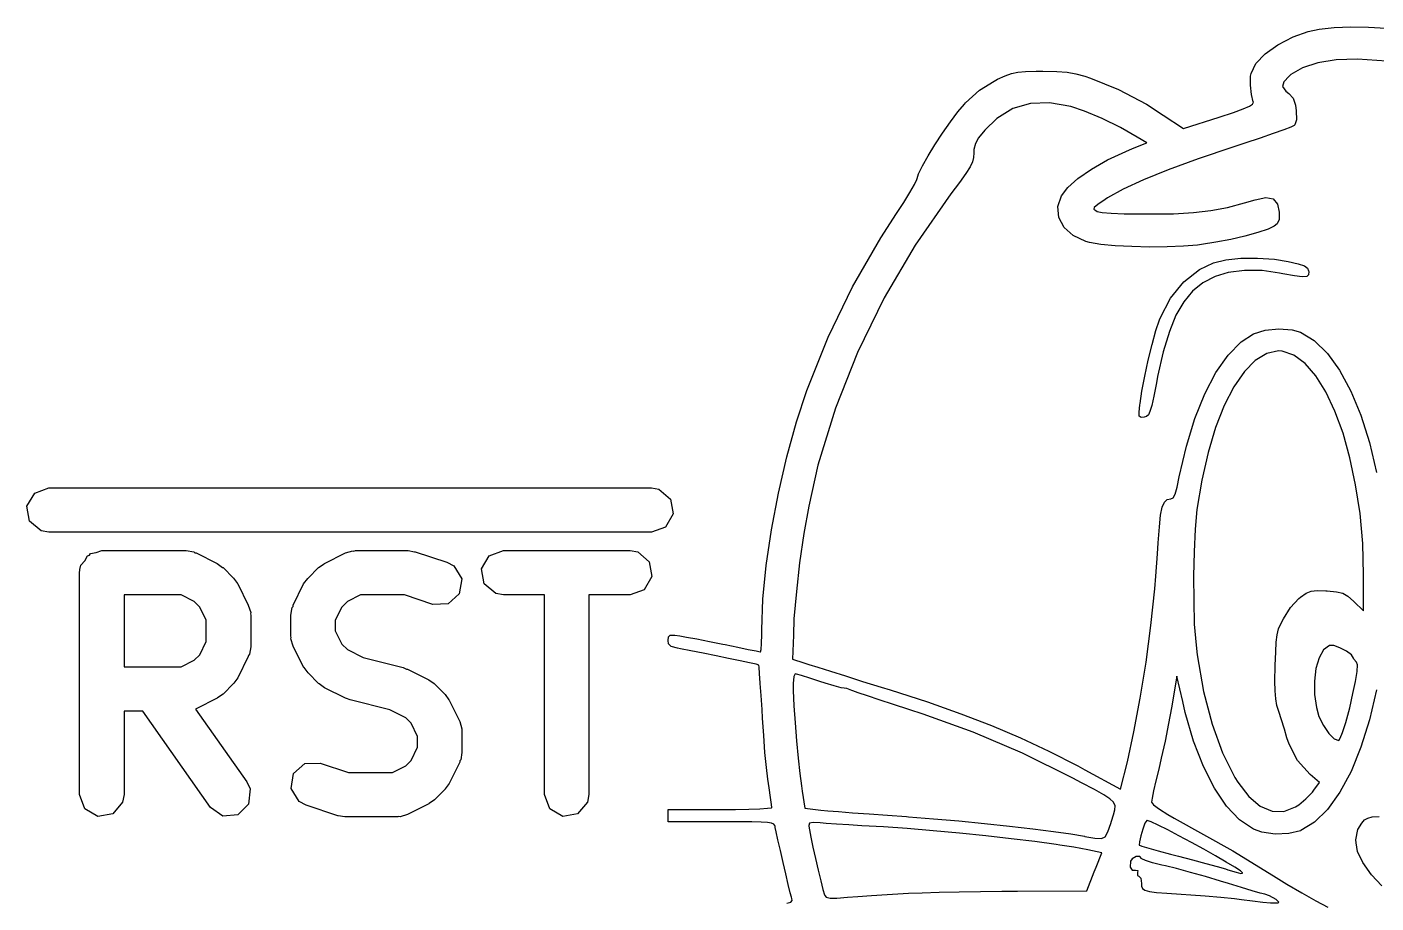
# Model space of a CAD drawing. Extents: x 93.8 to 150, y -109.9 to -90.1.
# Drawn here: x 106.641 to 111.2, y -94.316 to -91.355 of the extents above; entities that cross this region are included whole.
import ezdxf

# ---------------------------------------------------------------- set-up
doc = ezdxf.new("R2010")
doc.units = 0
doc.layers.add('BLACK', color=7, linetype='CONTINUOUS')

msp = doc.modelspace()

# ---------------------------------------------------------------- linework, layer by layer
at = {"layer": 'BLACK', "linetype": 'CONTINUOUS'}
for p, q in [((110.971, -91.3694), (111.008, -91.3616)), ((111.008, -91.3616), (111.058, -91.3567)), ((111.058, -91.3567), (111.115, -91.3546)), ((111.115, -91.3546), (111.175, -91.3554)), ((111.175, -91.3554), (111.234, -91.359)), ((110.868, -91.4145), (110.92, -91.3877)), ((110.92, -91.3877), (110.971, -91.3694)), ((110.794, -91.4783), (110.825, -91.4452)), ((110.825, -91.4452), (110.868, -91.4145)), ((110.778, -91.5119), (110.794, -91.4783)), ((110.951, -91.4926), (110.912, -91.5151)), ((111.003, -91.4761), (110.951, -91.4926)), ((111.065, -91.466), (111.003, -91.4761)), ((111.137, -91.463), (111.065, -91.466)), ((111.235, -91.4704), (111.137, -91.463)), ((109.86, -91.5685), (109.909, -91.5372)), ((109.909, -91.5372), (109.921, -91.531)), ((109.921, -91.531), (109.947, -91.5192)), ((109.947, -91.5192), (109.968, -91.5114)), ((109.968, -91.5114), (109.989, -91.5069)), ((109.989, -91.5069), (110.015, -91.5048)), ((110.015, -91.5048), (110.051, -91.5043)), ((110.051, -91.5043), (110.074, -91.5043)), ((110.074, -91.5043), (110.121, -91.5052)), ((110.121, -91.5052), (110.156, -91.5076)), ((110.156, -91.5076), (110.186, -91.5126)), ((110.186, -91.5126), (110.216, -91.5208)), ((110.216, -91.5208), (110.235, -91.5273)), ((110.235, -91.5273), (110.33, -91.5659)), ((110.776, -91.5213), (110.778, -91.5119)), ((110.776, -91.5509), (110.776, -91.5213)), ((110.888, -91.5402), (110.884, -91.5556)), ((110.906, -91.5206), (110.888, -91.5402)), ((110.912, -91.5151), (110.906, -91.5206)), ((109.813, -91.6113), (109.86, -91.5685)), ((110.33, -91.5659), (110.424, -91.6159)), ((110.779, -91.583), (110.776, -91.5509)), ((110.785, -91.608), (110.779, -91.583)), ((110.884, -91.5556), (110.895, -91.571)), ((110.895, -91.571), (110.905, -91.579)), ((110.905, -91.579), (110.92, -91.5956)), ((109.787, -91.6413), (109.809, -91.6151)), ((109.809, -91.6151), (109.813, -91.6113)), ((109.973, -91.6304), (109.919, -91.6635)), ((110.032, -91.6128), (109.973, -91.6304)), ((110.097, -91.6107), (110.032, -91.6128)), ((110.169, -91.6237), (110.097, -91.6107)), ((110.215, -91.6392), (110.169, -91.6237)), ((110.424, -91.6159), (110.481, -91.6523)), ((110.718, -91.6435), (110.751, -91.6315)), ((110.751, -91.6315), (110.772, -91.6224)), ((110.772, -91.6224), (110.783, -91.6152)), ((110.783, -91.6152), (110.786, -91.6091)), ((110.786, -91.6091), (110.785, -91.608)), ((110.92, -91.5956), (110.928, -91.6185)), ((110.928, -91.6185), (110.93, -91.638)), ((109.735, -91.713), (109.762, -91.6749)), ((109.762, -91.6749), (109.787, -91.6413)), ((109.919, -91.6635), (109.878, -91.7035)), ((110.275, -91.6639), (110.215, -91.6392)), ((110.336, -91.694), (110.275, -91.6639)), ((110.481, -91.6523), (110.549, -91.6979)), ((110.549, -91.6979), (110.67, -91.6592)), ((110.67, -91.6592), (110.718, -91.6435)), ((110.931, -91.6682), (110.926, -91.6852)), ((110.93, -91.638), (110.931, -91.6682)), ((109.709, -91.7526), (109.735, -91.713)), ((109.878, -91.7035), (109.857, -91.7289)), ((110.393, -91.7267), (110.336, -91.694)), ((110.425, -91.7463), (110.393, -91.7267)), ((110.852, -91.7149), (110.808, -91.7302)), ((110.888, -91.7022), (110.852, -91.7149)), ((110.912, -91.693), (110.888, -91.7022)), ((110.923, -91.6881), (110.912, -91.693)), ((110.926, -91.6852), (110.923, -91.6881)), ((109.686, -91.7906), (109.709, -91.7526)), ((109.846, -91.7488), (109.841, -91.7686)), ((109.841, -91.7686), (109.841, -91.7803)), ((109.857, -91.7289), (109.846, -91.7488)), ((110.355, -91.775), (110.377, -91.7657)), ((110.377, -91.7657), (110.425, -91.7463)), ((110.716, -91.7608), (110.599, -91.8003)), ((110.757, -91.7474), (110.716, -91.7608)), ((110.808, -91.7302), (110.757, -91.7474)), ((109.667, -91.8243), (109.686, -91.7906)), ((109.836, -91.8099), (109.828, -91.8271)), ((109.84, -91.7952), (109.836, -91.8099)), ((109.841, -91.7803), (109.84, -91.7952)), ((110.238, -91.8351), (110.293, -91.804)), ((110.293, -91.804), (110.355, -91.775)), ((110.599, -91.8003), (110.498, -91.8372)), ((109.649, -91.8665), (109.654, -91.8506)), ((109.654, -91.8506), (109.667, -91.8243)), ((109.814, -91.8495), (109.792, -91.8798)), ((109.828, -91.8271), (109.814, -91.8495)), ((110.192, -91.8667), (110.238, -91.8351)), ((110.498, -91.8372), (110.414, -91.8715)), ((109.625, -91.9142), (109.64, -91.8875)), ((109.64, -91.8875), (109.648, -91.8704)), ((109.648, -91.8704), (109.649, -91.8665)), ((109.792, -91.8798), (109.763, -91.9186)), ((110.137, -91.9249), (110.158, -91.8972)), ((110.158, -91.8972), (110.192, -91.8667)), ((110.345, -91.9031), (110.293, -91.9321)), ((110.414, -91.8715), (110.345, -91.9031)), ((109.58, -91.9853), (109.604, -91.9478)), ((109.604, -91.9478), (109.625, -91.9142)), ((109.763, -91.9186), (109.643, -92.0916)), ((110.125, -91.9613), (110.137, -91.9249)), ((110.26, -91.9542), (110.248, -91.9643)), ((110.285, -91.9376), (110.26, -91.9542)), ((110.293, -91.9321), (110.285, -91.9376)), ((110.698, -91.9644), (110.756, -91.9494)), ((110.756, -91.9494), (110.792, -91.9384)), ((110.792, -91.9384), (110.828, -91.931)), ((110.828, -91.931), (110.852, -91.9357)), ((110.852, -91.9357), (110.867, -91.953)), ((110.867, -91.953), (110.873, -91.9806)), ((109.526, -92.0676), (109.58, -91.9853)), ((110.128, -91.9984), (110.125, -91.9613)), ((110.146, -92.0319), (110.128, -91.9984)), ((110.248, -91.9643), (110.246, -91.9705)), ((110.246, -91.9705), (110.253, -91.9754)), ((110.253, -91.9754), (110.258, -91.9779)), ((110.258, -91.9779), (110.274, -91.9812)), ((110.274, -91.9812), (110.305, -91.9838)), ((110.305, -91.9838), (110.349, -91.9857)), ((110.349, -91.9857), (110.403, -91.9866)), ((110.403, -91.9866), (110.437, -91.9867)), ((110.437, -91.9867), (110.516, -91.9856)), ((110.516, -91.9856), (110.583, -91.9818)), ((110.583, -91.9818), (110.642, -91.975)), ((110.642, -91.975), (110.698, -91.9644)), ((110.873, -91.9806), (110.873, -92.0049)), ((110.176, -92.0598), (110.146, -92.0319)), ((110.835, -92.0379), (110.801, -92.0493)), ((110.856, -92.028), (110.835, -92.0379)), ((110.866, -92.0194), (110.856, -92.028)), ((110.873, -92.0049), (110.866, -92.0194)), ((109.431, -92.2328), (109.526, -92.0676)), ((109.643, -92.0916), (109.538, -92.2705)), ((110.219, -92.0797), (110.176, -92.0598)), ((110.232, -92.0832), (110.219, -92.0797)), ((110.27, -92.0893), (110.232, -92.0832)), ((110.319, -92.0939), (110.27, -92.0893)), ((110.61, -92.0902), (110.597, -92.0918)), ((110.659, -92.0824), (110.61, -92.0902)), ((110.709, -92.0724), (110.659, -92.0824)), ((110.757, -92.0611), (110.709, -92.0724)), ((110.801, -92.0493), (110.757, -92.0611)), ((110.375, -92.097), (110.319, -92.0939)), ((110.435, -92.0985), (110.375, -92.097)), ((110.494, -92.0982), (110.435, -92.0985)), ((110.549, -92.096), (110.494, -92.0982)), ((110.597, -92.0918), (110.549, -92.096)), ((110.692, -92.1419), (110.743, -92.1365)), ((110.743, -92.1365), (110.8, -92.1358)), ((110.8, -92.1358), (110.857, -92.1398)), ((110.55, -92.2159), (110.603, -92.1744)), ((110.603, -92.1744), (110.651, -92.1518)), ((110.651, -92.1518), (110.692, -92.1419)), ((110.755, -92.1775), (110.7, -92.1844)), ((110.815, -92.178), (110.755, -92.1775)), ((110.874, -92.1864), (110.815, -92.178)), ((110.857, -92.1398), (110.903, -92.1474)), ((110.903, -92.1474), (110.937, -92.1554)), ((110.937, -92.1554), (110.958, -92.1623)), ((110.958, -92.1623), (110.968, -92.1696)), ((110.968, -92.1696), (110.972, -92.1789)), ((110.972, -92.1789), (110.973, -92.1809)), ((110.973, -92.1809), (110.972, -92.1918)), ((110.506, -92.2709), (110.55, -92.2159)), ((110.615, -92.2198), (110.58, -92.2478)), ((110.656, -92.1977), (110.615, -92.2198)), ((110.7, -92.1844), (110.656, -92.1977)), ((110.885, -92.1886), (110.874, -92.1864)), ((110.924, -92.1962), (110.885, -92.1886)), ((110.95, -92.1993), (110.924, -92.1962)), ((110.966, -92.1979), (110.95, -92.1993)), ((110.972, -92.1918), (110.966, -92.1979)), ((109.349, -92.403), (109.431, -92.2328)), ((109.538, -92.2705), (109.448, -92.4547)), ((110.471, -92.3389), (110.506, -92.2709)), ((110.58, -92.2478), (110.55, -92.2833)), ((110.55, -92.2833), (110.524, -92.3281)), ((110.456, -92.3809), (110.468, -92.3448)), ((110.468, -92.3448), (110.471, -92.3389)), ((110.524, -92.3281), (110.502, -92.384)), ((109.277, -92.583), (109.349, -92.403)), ((110.443, -92.4277), (110.456, -92.3809)), ((110.502, -92.384), (110.481, -92.4527)), ((110.744, -92.4188), (110.786, -92.3919)), ((110.786, -92.3919), (110.825, -92.3794)), ((110.825, -92.3794), (110.872, -92.3748)), ((110.872, -92.3748), (110.917, -92.3784)), ((110.917, -92.3784), (110.945, -92.3864)), ((110.945, -92.3864), (110.991, -92.4143)), ((109.448, -92.4547), (109.373, -92.6435)), ((110.43, -92.4805), (110.443, -92.4277)), ((110.481, -92.4527), (110.462, -92.5358)), ((110.7, -92.4634), (110.744, -92.4188)), ((110.87, -92.4497), (110.831, -92.4578)), ((110.883, -92.4505), (110.87, -92.4497)), ((110.922, -92.4636), (110.883, -92.4505)), ((110.991, -92.4143), (111.036, -92.4577)), ((110.419, -92.5346), (110.43, -92.4805)), ((110.659, -92.5222), (110.7, -92.4634)), ((110.792, -92.4815), (110.755, -92.5195)), ((110.831, -92.4578), (110.792, -92.4815)), ((110.961, -92.4916), (110.922, -92.4636)), ((110.997, -92.5333), (110.961, -92.4916)), ((111.036, -92.4577), (111.077, -92.5151)), ((110.409, -92.5852), (110.419, -92.5346)), ((110.462, -92.5358), (110.458, -92.5576)), ((110.621, -92.594), (110.659, -92.5222)), ((110.755, -92.5195), (110.72, -92.5709)), ((111.03, -92.5874), (110.997, -92.5333)), ((111.077, -92.5151), (111.115, -92.5853)), ((109.242, -92.689), (109.277, -92.583)), ((110.403, -92.6275), (110.409, -92.5852)), ((110.458, -92.5576), (110.449, -92.6028)), ((110.72, -92.5709), (110.687, -92.6343)), ((111.061, -92.6527), (111.03, -92.5874)), ((111.115, -92.5853), (111.149, -92.6671)), ((110.4, -92.6568), (110.402, -92.6314)), ((110.402, -92.6314), (110.403, -92.6275)), ((110.442, -92.6341), (110.436, -92.6543)), ((110.449, -92.6028), (110.442, -92.6341)), ((110.588, -92.6775), (110.621, -92.594)), ((110.687, -92.6343), (110.658, -92.7087)), ((109.373, -92.6435), (109.314, -92.8361)), ((110.4, -92.6698), (110.4, -92.6568)), ((110.406, -92.6741), (110.4, -92.6698)), ((110.416, -92.6733), (110.406, -92.6741)), ((110.424, -92.6713), (110.416, -92.6733)), ((110.431, -92.6658), (110.424, -92.6713)), ((110.436, -92.6543), (110.431, -92.6658)), ((110.559, -92.7715), (110.588, -92.6775)), ((111.089, -92.7278), (111.061, -92.6527)), ((111.149, -92.6671), (111.178, -92.7592)), ((109.209, -92.8074), (109.242, -92.689)), ((110.658, -92.7087), (110.633, -92.793)), ((111.112, -92.8114), (111.089, -92.7278)), ((110.535, -92.8748), (110.559, -92.7715)), ((111.178, -92.7592), (111.202, -92.8604)), ((109.181, -92.9304), (109.209, -92.8074)), ((110.633, -92.793), (110.611, -92.886)), ((111.131, -92.9023), (111.112, -92.8114)), ((109.314, -92.8361), (109.283, -92.9747)), ((110.521, -92.9339), (110.528, -92.9102)), ((110.528, -92.9102), (110.535, -92.8748)), ((110.611, -92.886), (110.595, -92.9855)), ((111.146, -92.9992), (111.131, -92.9023)), ((106.641, -92.9745), (106.667, -92.93)), ((106.667, -92.93), (106.715, -92.9125)), ((106.715, -92.9125), (108.751, -92.9125)), ((108.751, -92.9125), (108.776, -92.917)), ((108.776, -92.917), (108.816, -92.95)), ((108.816, -92.95), (108.825, -93.0005)), ((109.157, -93.0543), (109.181, -92.9304)), ((110.485, -92.9607), (110.494, -92.9521)), ((110.494, -92.9521), (110.507, -92.9497)), ((110.507, -92.9497), (110.515, -92.9462)), ((110.507, -92.9497), (110.507, -92.9497)), ((110.515, -92.9462), (110.521, -92.9339)), ((106.65, -93.025), (106.641, -92.9745)), ((108.825, -93.0005), (108.799, -93.045)), ((109.283, -92.9747), (109.266, -93.0671)), ((110.472, -93.0046), (110.477, -92.9775)), ((110.477, -92.9775), (110.485, -92.9607)), ((110.595, -92.9855), (110.589, -93.0514)), ((111.155, -93.1009), (111.146, -92.9992)), ((106.689, -93.058), (106.65, -93.025)), ((108.799, -93.045), (108.751, -93.0625)), ((110.464, -93.0984), (110.468, -93.0442)), ((110.468, -93.0442), (110.472, -93.0046)), ((106.715, -93.0625), (106.689, -93.058)), ((108.751, -93.0625), (106.715, -93.0625)), ((109.139, -93.1751), (109.157, -93.0543)), ((109.266, -93.0671), (109.252, -93.1652)), ((110.589, -93.0514), (110.585, -93.1281)), ((106.845, -93.1418), (106.852, -93.1395)), ((106.852, -93.1395), (106.856, -93.1343)), ((106.856, -93.1343), (106.875, -93.1309)), ((106.875, -93.1309), (106.894, -93.1243)), ((106.894, -93.1243), (107.179, -93.1243)), ((107.179, -93.1243), (107.205, -93.1288)), ((107.205, -93.1288), (107.208, -93.1317)), ((107.208, -93.1317), (107.213, -93.1322)), ((107.213, -93.1322), (107.284, -93.1679)), ((107.646, -93.1679), (107.717, -93.1322)), ((107.717, -93.1322), (107.742, -93.1248)), ((107.742, -93.1248), (107.746, -93.1258)), ((107.746, -93.1258), (107.751, -93.1243)), ((107.751, -93.1243), (107.929, -93.1243)), ((107.929, -93.1243), (107.951, -93.1282)), ((107.951, -93.1282), (107.953, -93.1281)), ((107.953, -93.1281), (108.06, -93.1638)), ((108.203, -93.1418), (108.251, -93.1243)), ((108.251, -93.1243), (108.679, -93.1243)), ((108.679, -93.1243), (108.705, -93.1288)), ((108.705, -93.1288), (108.744, -93.1618)), ((110.456, -93.2105), (110.462, -93.1353)), ((110.462, -93.1353), (110.464, -93.0984)), ((110.585, -93.1281), (110.583, -93.2105)), ((111.158, -93.206), (111.155, -93.1009)), ((106.82, -93.1863), (106.821, -93.1834)), ((106.821, -93.1834), (106.823, -93.1736)), ((106.823, -93.1736), (106.836, -93.1587)), ((106.836, -93.1587), (106.845, -93.1418)), ((107.284, -93.1679), (107.302, -93.1813)), ((107.302, -93.1813), (107.304, -93.182)), ((107.304, -93.182), (107.339, -93.2177)), ((107.591, -93.2177), (107.626, -93.182)), ((107.626, -93.182), (107.645, -93.1691)), ((107.645, -93.1691), (107.646, -93.1679)), ((108.06, -93.1638), (108.083, -93.1763)), ((108.083, -93.1763), (108.11, -93.22)), ((108.177, -93.1863), (108.203, -93.1418)), ((108.744, -93.1618), (108.753, -93.2123)), ((109.128, -93.289), (109.139, -93.1751)), ((109.252, -93.1652), (109.241, -93.263)), ((106.819, -93.1993), (106.82, -93.1895)), ((106.819, -93.9493), (106.819, -93.1993)), ((106.82, -93.1895), (106.82, -93.1863)), ((107.339, -93.2177), (107.352, -93.236)), ((107.576, -93.2372), (107.59, -93.2192)), ((107.59, -93.2192), (107.591, -93.2177)), ((108.11, -93.22), (108.102, -93.2707)), ((108.186, -93.2368), (108.177, -93.1863)), ((108.753, -93.2123), (108.727, -93.2567)), ((110.453, -93.2534), (110.456, -93.2105)), ((110.583, -93.2105), (110.584, -93.2939)), ((111.158, -93.328), (111.158, -93.206)), ((106.969, -93.2743), (106.969, -93.5171)), ((107.162, -93.2743), (106.969, -93.2743)), ((107.206, -93.2966), (107.162, -93.2743)), ((107.352, -93.236), (107.354, -93.2372)), ((107.354, -93.2372), (107.389, -93.3086)), ((107.541, -93.3086), (107.576, -93.2372)), ((107.768, -93.2743), (107.724, -93.2966)), ((107.917, -93.2743), (107.768, -93.2743)), ((108.013, -93.3062), (107.917, -93.2743)), ((108.102, -93.2707), (108.064, -93.3047)), ((108.225, -93.2698), (108.186, -93.2368)), ((108.251, -93.2743), (108.225, -93.2698)), ((108.39, -93.2743), (108.251, -93.2743)), ((108.39, -93.9493), (108.39, -93.2743)), ((108.679, -93.2743), (108.54, -93.2743)), ((108.54, -93.2743), (108.54, -93.9493)), ((108.727, -93.2567), (108.679, -93.2743)), ((109.241, -93.263), (109.233, -93.3547)), ((110.439, -93.377), (110.453, -93.2534)), ((110.945, -93.2818), (110.964, -93.2684)), ((110.964, -93.2684), (110.981, -93.2612)), ((110.981, -93.2612), (111.001, -93.2589)), ((111.001, -93.2589), (111.03, -93.26)), ((111.03, -93.26), (111.035, -93.2604)), ((111.035, -93.2604), (111.067, -93.2633)), ((111.067, -93.2633), (111.088, -93.2684)), ((111.088, -93.2684), (111.105, -93.2782)), ((107.225, -93.3151), (107.206, -93.2966)), ((107.247, -93.3598), (107.225, -93.3151)), ((107.389, -93.3086), (107.397, -93.3336)), ((107.533, -93.3421), (107.537, -93.3165)), ((107.537, -93.3165), (107.54, -93.3131)), ((107.54, -93.3131), (107.541, -93.3086)), ((107.705, -93.3151), (107.683, -93.3598)), ((107.724, -93.2966), (107.705, -93.3151)), ((108.064, -93.3047), (108.013, -93.3062)), ((109.124, -93.3922), (109.128, -93.289)), ((110.584, -93.2939), (110.586, -93.3732)), ((110.887, -93.3552), (110.911, -93.3165)), ((110.911, -93.3165), (110.939, -93.2859)), ((110.939, -93.2859), (110.945, -93.2818)), ((111.105, -93.2782), (111.124, -93.2952)), ((111.124, -93.2952), (111.125, -93.2961)), ((111.125, -93.2961), (111.158, -93.328)), ((107.247, -93.4316), (107.247, -93.3598)), ((107.397, -93.3336), (107.396, -93.3379)), ((107.396, -93.3379), (107.397, -93.3421)), ((107.397, -93.3421), (107.397, -93.4493)), ((107.533, -93.4136), (107.533, -93.3421)), ((107.683, -93.3598), (107.683, -93.3959)), ((109.233, -93.3547), (109.231, -93.4101)), ((110.879, -93.3699), (110.887, -93.3552)), ((107.534, -93.4178), (107.533, -93.4136)), ((107.683, -93.3959), (107.705, -93.4406)), ((108.809, -93.4155), (108.815, -93.4102)), ((108.815, -93.4102), (108.83, -93.4103)), ((108.83, -93.4103), (108.847, -93.4126)), ((108.847, -93.4126), (108.87, -93.4165)), ((109.123, -93.438), (109.124, -93.4082)), ((109.124, -93.4082), (109.124, -93.3922)), ((109.231, -93.4101), (109.228, -93.4914)), ((110.423, -93.5017), (110.439, -93.377)), ((110.586, -93.3732), (110.592, -93.4436)), ((110.863, -93.4338), (110.866, -93.4092)), ((110.866, -93.4092), (110.871, -93.3892)), ((110.871, -93.3892), (110.879, -93.3699)), ((107.225, -93.4763), (107.247, -93.4316)), ((107.397, -93.4493), (107.393, -93.4749)), ((107.533, -93.4221), (107.534, -93.4178)), ((107.541, -93.4471), (107.533, -93.4221)), ((107.576, -93.5185), (107.541, -93.4471)), ((107.705, -93.4406), (107.724, -93.4591)), ((107.724, -93.4591), (107.777, -93.4857)), ((108.808, -93.4279), (108.809, -93.4155)), ((108.809, -93.44), (108.808, -93.4279)), ((108.818, -93.449), (108.809, -93.44)), ((108.839, -93.4545), (108.818, -93.449)), ((108.85, -93.4565), (108.839, -93.4545)), ((108.885, -93.4631), (108.85, -93.4565)), ((108.87, -93.4165), (108.905, -93.423)), ((108.905, -93.423), (108.948, -93.4313)), ((108.948, -93.4313), (108.993, -93.4406)), ((108.993, -93.4406), (109.001, -93.4423)), ((109.001, -93.4423), (109.043, -93.451)), ((109.043, -93.451), (109.078, -93.4582)), ((109.078, -93.4582), (109.105, -93.4635)), ((109.12, -93.4663), (109.122, -93.4586)), ((109.122, -93.4586), (109.123, -93.438)), ((110.592, -93.4436), (110.596, -93.4765)), ((110.861, -93.4671), (110.863, -93.4338)), ((111.023, -93.4593), (111.008, -93.4864)), ((111.043, -93.4449), (111.023, -93.4593)), ((111.057, -93.4455), (111.043, -93.4449)), ((111.078, -93.4528), (111.057, -93.4455)), ((111.1, -93.4643), (111.078, -93.4528)), ((107.162, -93.5171), (107.206, -93.4948)), ((107.206, -93.4948), (107.225, -93.4763)), ((107.389, -93.4828), (107.354, -93.5543)), ((107.39, -93.4784), (107.389, -93.4828)), ((107.393, -93.4749), (107.39, -93.4784)), ((107.777, -93.4857), (107.912, -93.5194)), ((108.926, -93.4711), (108.885, -93.4631)), ((108.97, -93.4798), (108.926, -93.4711)), ((109.012, -93.4886), (108.97, -93.4798)), ((109.051, -93.4967), (109.012, -93.4886)), ((109.083, -93.5036), (109.051, -93.4967)), ((109.105, -93.5087), (109.083, -93.5036)), ((109.105, -93.4635), (109.119, -93.4661)), ((109.119, -93.4661), (109.12, -93.4663)), ((109.228, -93.4914), (109.266, -93.5035)), ((109.266, -93.5035), (109.283, -93.5089)), ((110.403, -93.623), (110.423, -93.5017)), ((110.596, -93.4765), (110.617, -93.6001)), ((110.859, -93.5131), (110.861, -93.4671)), ((111.008, -93.4864), (110.997, -93.523)), ((111.117, -93.4771), (111.1, -93.4643)), ((111.124, -93.488), (111.117, -93.4771)), ((111.125, -93.4915), (111.124, -93.488)), ((111.134, -93.5014), (111.125, -93.4915)), ((111.137, -93.5104), (111.134, -93.5014)), ((106.969, -93.5171), (107.162, -93.5171)), ((107.578, -93.5197), (107.576, -93.5185)), ((107.591, -93.538), (107.578, -93.5197)), ((107.626, -93.5737), (107.591, -93.538)), ((107.912, -93.5194), (107.924, -93.5247)), ((107.924, -93.5247), (107.927, -93.5251)), ((107.927, -93.5251), (107.999, -93.5608)), ((109.114, -93.5112), (109.105, -93.5087)), ((109.115, -93.5181), (109.114, -93.5112)), ((109.117, -93.5393), (109.115, -93.5181)), ((109.119, -93.5721), (109.117, -93.5393)), ((109.232, -93.5495), (109.23, -93.5736)), ((109.237, -93.5413), (109.232, -93.5495)), ((109.241, -93.542), (109.237, -93.5413)), ((109.259, -93.5469), (109.241, -93.542)), ((109.287, -93.5554), (109.259, -93.5469)), ((109.283, -93.5089), (109.314, -93.5187)), ((109.314, -93.5187), (109.356, -93.5319)), ((109.356, -93.5319), (109.407, -93.5481)), ((109.407, -93.5481), (109.465, -93.5663)), ((110.527, -93.5488), (110.509, -93.656)), ((110.547, -93.6346), (110.527, -93.5488)), ((110.858, -93.5638), (110.859, -93.5166)), ((110.859, -93.5166), (110.859, -93.5131)), ((110.997, -93.523), (110.992, -93.5656)), ((111.131, -93.5663), (111.136, -93.5329)), ((111.136, -93.5329), (111.137, -93.5104)), ((107.339, -93.5737), (107.304, -93.6095)), ((107.34, -93.5723), (107.339, -93.5737)), ((107.354, -93.5543), (107.34, -93.5723)), ((107.628, -93.5744), (107.626, -93.5737)), ((107.646, -93.5878), (107.628, -93.5744)), ((107.717, -93.6235), (107.646, -93.5878)), ((107.999, -93.5608), (108.017, -93.5741)), ((108.017, -93.5741), (108.018, -93.5748)), ((108.018, -93.5748), (108.054, -93.6105)), ((109.119, -93.5736), (109.119, -93.5721)), ((109.122, -93.6137), (109.119, -93.5736)), ((109.23, -93.5736), (109.23, -93.5976)), ((109.32, -93.5663), (109.287, -93.5554)), ((109.338, -93.5722), (109.32, -93.5663)), ((109.369, -93.5816), (109.338, -93.5722)), ((109.392, -93.5878), (109.369, -93.5816)), ((109.403, -93.5896), (109.392, -93.5878)), ((109.412, -93.5903), (109.403, -93.5896)), ((109.428, -93.5969), (109.412, -93.5903)), ((109.465, -93.5663), (109.528, -93.5859)), ((109.528, -93.5859), (109.558, -93.5952)), ((109.558, -93.5952), (109.684, -93.636)), ((110.858, -93.5656), (110.858, -93.5638)), ((110.859, -93.5987), (110.858, -93.5656)), ((110.992, -93.5656), (110.992, -93.6108)), ((111.122, -93.6079), (111.131, -93.5663)), ((111.202, -93.595), (111.178, -93.6964)), ((107.284, -93.6235), (107.213, -93.6592)), ((107.285, -93.6223), (107.284, -93.6235)), ((107.304, -93.6095), (107.285, -93.6223)), ((107.721, -93.6239), (107.717, -93.6235)), ((107.733, -93.6292), (107.721, -93.6239)), ((107.867, -93.6629), (107.733, -93.6292)), ((108.054, -93.6105), (108.067, -93.6289)), ((108.067, -93.6289), (108.068, -93.63)), ((108.068, -93.63), (108.104, -93.7015)), ((109.125, -93.6613), (109.122, -93.6137)), ((109.23, -93.5976), (109.233, -93.649)), ((109.432, -93.5984), (109.428, -93.5969)), ((109.45, -93.6052), (109.432, -93.5984)), ((109.481, -93.6158), (109.45, -93.6052)), ((109.521, -93.6292), (109.481, -93.6158)), ((109.569, -93.6446), (109.521, -93.6292)), ((109.684, -93.636), (109.797, -93.6757)), ((110.382, -93.7365), (110.403, -93.623)), ((110.555, -93.672), (110.547, -93.6346)), ((110.617, -93.6001), (110.646, -93.711)), ((110.861, -93.6256), (110.859, -93.5987)), ((110.865, -93.6485), (110.861, -93.6256)), ((110.992, -93.6108), (110.999, -93.6552)), ((111.111, -93.6553), (111.122, -93.6079)), ((107.033, -93.6671), (106.969, -93.6671)), ((106.969, -93.6671), (106.969, -93.9493)), ((107.261, -93.9923), (107.033, -93.6671)), ((107.213, -93.6592), (107.211, -93.6598)), ((107.211, -93.6598), (107.384, -93.9063)), ((107.921, -93.6895), (107.867, -93.6629)), ((109.127, -93.6913), (109.125, -93.6613)), ((109.233, -93.649), (109.237, -93.7069)), ((109.621, -93.6611), (109.569, -93.6446)), ((109.67, -93.6768), (109.621, -93.6611)), ((109.839, -93.7381), (109.67, -93.6768)), ((109.797, -93.6757), (109.901, -93.7157)), ((110.509, -93.656), (110.499, -93.7093)), ((110.583, -93.7683), (110.555, -93.672)), ((110.873, -93.6717), (110.865, -93.6485)), ((110.88, -93.693), (110.873, -93.6717)), ((110.999, -93.6552), (111.007, -93.6849)), ((111.007, -93.6849), (111.022, -93.7158)), ((111.098, -93.7059), (111.111, -93.6553)), ((107.939, -93.708), (107.921, -93.6895)), ((107.961, -93.7527), (107.939, -93.708)), ((108.104, -93.7015), (108.111, -93.7264)), ((108.111, -93.7264), (108.11, -93.7308)), ((108.11, -93.7308), (108.111, -93.735)), ((109.131, -93.7492), (109.127, -93.6913)), ((109.237, -93.7069), (109.242, -93.7671)), ((109.901, -93.7157), (109.999, -93.7575)), ((110.499, -93.7093), (110.487, -93.7689)), ((110.646, -93.711), (110.681, -93.8082)), ((110.891, -93.728), (110.88, -93.693)), ((110.899, -93.7571), (110.891, -93.728)), ((111.022, -93.7158), (111.041, -93.7423)), ((111.087, -93.7394), (111.096, -93.7116)), ((111.096, -93.7116), (111.098, -93.7059)), ((111.178, -93.6964), (111.149, -93.7888)), ((107.961, -93.7887), (107.961, -93.7527)), ((108.111, -93.735), (108.111, -93.8064)), ((109.135, -93.8064), (109.131, -93.7492)), ((109.242, -93.7671), (109.247, -93.8255)), ((110.005, -93.8096), (109.839, -93.7381)), ((109.999, -93.7575), (110.094, -93.8025)), ((110.36, -93.8379), (110.382, -93.7365)), ((110.487, -93.7689), (110.474, -93.8265)), ((110.617, -93.8538), (110.583, -93.7683)), ((110.906, -93.7781), (110.899, -93.7571)), ((110.935, -93.8335), (110.906, -93.7781)), ((111.041, -93.7423), (111.059, -93.7604)), ((111.059, -93.7604), (111.074, -93.7663)), ((111.074, -93.7663), (111.079, -93.7589)), ((111.079, -93.7589), (111.087, -93.7394)), ((107.939, -93.8334), (107.961, -93.7887)), ((108.111, -93.8064), (108.107, -93.8321)), ((109.14, -93.8574), (109.135, -93.8064)), ((110.175, -93.8935), (110.005, -93.8096)), ((110.094, -93.8025), (110.192, -93.8523)), ((110.681, -93.8082), (110.723, -93.891)), ((111.149, -93.7888), (111.116, -93.8708)), ((107.542, -93.8779), (107.58, -93.8438)), ((107.58, -93.8438), (107.632, -93.8424)), ((107.632, -93.8424), (107.727, -93.8743)), ((107.876, -93.8743), (107.921, -93.8519)), ((107.921, -93.8519), (107.939, -93.8334)), ((108.104, -93.84), (108.068, -93.9114)), ((108.107, -93.8321), (108.104, -93.8355)), ((108.104, -93.8355), (108.104, -93.84)), ((109.145, -93.8971), (109.14, -93.8574)), ((109.247, -93.8255), (109.253, -93.8778)), ((110.192, -93.8523), (110.216, -93.8652)), ((110.216, -93.8652), (110.337, -93.9302)), ((110.337, -93.9302), (110.36, -93.8379)), ((110.466, -93.8627), (110.456, -93.9021)), ((110.474, -93.8265), (110.466, -93.8627)), ((110.654, -93.9275), (110.617, -93.8538)), ((110.978, -93.8814), (110.935, -93.8335)), ((107.384, -93.9063), (107.395, -93.9299)), ((107.534, -93.9286), (107.542, -93.8779)), ((107.727, -93.8743), (107.876, -93.8743)), ((108.068, -93.9114), (108.054, -93.9294)), ((109.149, -93.9263), (109.145, -93.8971)), ((109.253, -93.8778), (109.258, -93.92)), ((110.205, -93.9095), (110.175, -93.8935)), ((110.249, -93.9323), (110.205, -93.9095)), ((110.456, -93.9021), (110.448, -93.9363)), ((110.723, -93.891), (110.733, -93.9074)), ((110.733, -93.9074), (110.77, -93.9559)), ((111.009, -93.9083), (110.978, -93.8814)), ((110.99, -93.9339), (111.009, -93.9083)), ((111.116, -93.8708), (111.078, -93.9413)), ((106.836, -93.9975), (106.819, -93.9493)), ((106.969, -93.9493), (106.964, -93.9749)), ((107.395, -93.9299), (107.39, -93.981)), ((107.561, -93.9723), (107.534, -93.9286)), ((108.054, -93.9309), (108.018, -93.9666)), ((108.054, -93.9294), (108.054, -93.9309)), ((108.408, -93.9975), (108.39, -93.9493)), ((108.54, -93.9493), (108.535, -93.9749)), ((109.154, -93.9587), (109.149, -93.9263)), ((109.157, -93.9821), (109.154, -93.9587)), ((109.258, -93.92), (109.261, -93.9372)), ((109.261, -93.9372), (109.27, -93.9955)), ((110.28, -93.9496), (110.249, -93.9323)), ((110.301, -93.9632), (110.28, -93.9496)), ((110.448, -93.9363), (110.443, -93.9617)), ((110.695, -93.9882), (110.654, -93.9275)), ((110.77, -93.9559), (110.809, -93.9887)), ((110.963, -93.9634), (110.985, -93.9411)), ((110.985, -93.9411), (110.99, -93.9339)), ((111.078, -93.9413), (111.036, -93.9989)), ((106.881, -94.0231), (106.836, -93.9975)), ((106.964, -93.9749), (106.931, -94.0142)), ((107.303, -94.0217), (107.261, -93.9923)), ((107.39, -93.981), (107.354, -94.0173)), ((107.584, -93.9847), (107.561, -93.9723)), ((107.691, -94.0204), (107.584, -93.9847)), ((107.999, -93.9807), (107.927, -94.0164)), ((108, -93.9795), (107.999, -93.9807)), ((108.018, -93.9666), (108, -93.9795)), ((108.452, -94.0231), (108.408, -93.9975)), ((108.535, -93.9749), (108.502, -94.0142)), ((108.808, -94.0413), (108.808, -93.9997)), ((108.808, -93.9997), (108.983, -93.9997)), ((108.983, -93.9997), (109.035, -93.9994)), ((109.035, -93.9994), (109.08, -93.9985)), ((109.08, -93.9985), (109.118, -93.9971)), ((109.118, -93.9971), (109.144, -93.9954)), ((109.144, -93.9954), (109.157, -93.9935)), ((109.158, -93.9928), (109.157, -93.9821)), ((109.157, -93.9935), (109.158, -93.9928)), ((109.27, -93.9955), (109.324, -94.0013)), ((109.324, -94.0013), (109.347, -94.0034)), ((109.347, -94.0034), (109.383, -94.0065)), ((109.383, -94.0065), (109.431, -94.0102)), ((110.313, -93.975), (110.301, -93.9632)), ((110.318, -93.9867), (110.313, -93.975)), ((110.313, -94.0171), (110.317, -94.0001)), ((110.317, -94.0001), (110.318, -93.9867)), ((110.443, -93.9617), (110.441, -93.9746)), ((110.441, -93.9746), (110.441, -93.9747)), ((110.441, -93.9747), (110.448, -93.984)), ((110.448, -93.984), (110.468, -93.9986)), ((110.468, -93.9986), (110.497, -94.0166)), ((110.739, -94.0347), (110.695, -93.9882)), ((110.809, -93.9887), (110.849, -94.0056)), ((110.849, -94.0056), (110.889, -94.0063)), ((110.889, -94.0063), (110.928, -93.9907)), ((110.928, -93.9907), (110.939, -93.9837)), ((110.939, -93.9837), (110.963, -93.9634)), ((111.036, -93.9989), (110.992, -94.0426)), ((106.931, -94.0142), (106.881, -94.0231)), ((107.354, -94.0173), (107.303, -94.0217)), ((107.693, -94.0204), (107.691, -94.0204)), ((107.715, -94.0243), (107.693, -94.0204)), ((107.894, -94.0243), (107.715, -94.0243)), ((107.898, -94.0228), (107.894, -94.0243)), ((107.902, -94.0238), (107.898, -94.0228)), ((107.927, -94.0164), (107.902, -94.0238)), ((108.502, -94.0142), (108.452, -94.0231)), ((108.988, -94.0413), (108.808, -94.0413)), ((109.047, -94.0414), (108.988, -94.0413)), ((109.091, -94.0416), (109.047, -94.0414)), ((109.122, -94.0423), (109.091, -94.0416)), ((109.144, -94.0437), (109.122, -94.0423)), ((109.157, -94.0459), (109.144, -94.0437)), ((109.165, -94.0493), (109.157, -94.0459)), ((109.168, -94.0539), (109.165, -94.0493)), ((109.286, -94.0456), (109.283, -94.0531)), ((109.298, -94.0433), (109.286, -94.0456)), ((109.322, -94.045), (109.298, -94.0433)), ((109.342, -94.0467), (109.322, -94.045)), ((109.377, -94.0492), (109.342, -94.0467)), ((109.418, -94.0517), (109.377, -94.0492)), ((109.462, -94.0541), (109.418, -94.0517)), ((109.431, -94.0102), (109.487, -94.0145)), ((109.487, -94.0145), (109.549, -94.019)), ((109.549, -94.019), (109.613, -94.0236)), ((109.613, -94.0236), (109.62, -94.0241)), ((109.62, -94.0241), (109.704, -94.0305)), ((109.704, -94.0305), (109.79, -94.038)), ((109.79, -94.038), (109.877, -94.0464)), ((109.877, -94.0464), (109.961, -94.0553)), ((110.294, -94.075), (110.304, -94.0463)), ((110.304, -94.0463), (110.306, -94.0392)), ((110.306, -94.0392), (110.313, -94.0171)), ((110.419, -94.0461), (110.412, -94.0654)), ((110.426, -94.0363), (110.419, -94.0461)), ((110.427, -94.0363), (110.426, -94.0363)), ((110.44, -94.0409), (110.427, -94.0363)), ((110.464, -94.052), (110.44, -94.0409)), ((110.496, -94.0683), (110.464, -94.052)), ((110.497, -94.0166), (110.518, -94.0282)), ((110.518, -94.0282), (110.716, -94.1396)), ((110.786, -94.0657), (110.739, -94.0347)), ((110.992, -94.0426), (110.946, -94.0709)), ((111.139, -94.0666), (111.152, -94.0451)), ((111.152, -94.0451), (111.161, -94.0349)), ((111.161, -94.0349), (111.172, -94.0284)), ((111.172, -94.0284), (111.187, -94.0246)), ((111.187, -94.0246), (111.211, -94.0228)), ((109.169, -94.0558), (109.168, -94.0539)), ((109.17, -94.0601), (109.169, -94.0558)), ((109.173, -94.0747), (109.17, -94.0601)), ((109.179, -94.102), (109.173, -94.0747)), ((109.283, -94.0531), (109.283, -94.0558)), ((109.283, -94.0558), (109.285, -94.0685)), ((109.285, -94.0685), (109.29, -94.0934)), ((109.29, -94.0934), (109.297, -94.1269)), ((109.535, -94.0583), (109.462, -94.0541)), ((109.616, -94.0642), (109.535, -94.0583)), ((109.703, -94.0714), (109.616, -94.0642)), ((109.792, -94.0797), (109.703, -94.0714)), ((109.881, -94.0888), (109.792, -94.0797)), ((109.967, -94.0984), (109.881, -94.0888)), ((109.961, -94.0553), (110.04, -94.0645)), ((110.04, -94.0645), (110.11, -94.0735)), ((110.11, -94.0735), (110.169, -94.0822)), ((110.169, -94.0822), (110.215, -94.0901)), ((110.215, -94.0901), (110.216, -94.0903)), ((110.216, -94.0903), (110.25, -94.0968)), ((110.25, -94.0968), (110.272, -94.0979)), ((110.272, -94.0979), (110.285, -94.0914)), ((110.285, -94.0914), (110.294, -94.075)), ((110.405, -94.0881), (110.401, -94.1082)), ((110.412, -94.0654), (110.405, -94.0881)), ((110.534, -94.0882), (110.496, -94.0683)), ((110.576, -94.1105), (110.534, -94.0882)), ((110.814, -94.0757), (110.786, -94.0657)), ((110.859, -94.0824), (110.814, -94.0757)), ((110.905, -94.0811), (110.859, -94.0824)), ((110.945, -94.0713), (110.905, -94.0811)), ((110.946, -94.0709), (110.945, -94.0713)), ((111.132, -94.1024), (111.139, -94.0666)), ((109.187, -94.1378), (109.179, -94.102)), ((109.196, -94.1781), (109.187, -94.1378)), ((109.297, -94.1269), (109.306, -94.1651)), ((110.047, -94.1081), (109.967, -94.0984)), ((110.119, -94.1178), (110.047, -94.1081)), ((110.132, -94.1198), (110.119, -94.1178)), ((110.179, -94.127), (110.132, -94.1198)), ((110.226, -94.1356), (110.179, -94.127)), ((110.273, -94.1455), (110.226, -94.1356)), ((110.401, -94.1082), (110.4, -94.1198)), ((110.4, -94.1198), (110.401, -94.1203)), ((110.401, -94.1203), (110.409, -94.1235)), ((110.409, -94.1235), (110.432, -94.13)), ((110.432, -94.13), (110.464, -94.1391)), ((110.464, -94.1391), (110.505, -94.15)), ((110.618, -94.1336), (110.576, -94.1105)), ((110.658, -94.1562), (110.618, -94.1336)), ((110.716, -94.1396), (110.853, -94.2236)), ((111.133, -94.1121), (111.132, -94.1024)), ((111.137, -94.1414), (111.133, -94.1121)), ((111.155, -94.179), (111.137, -94.1414)), ((109.205, -94.2172), (109.196, -94.1781)), ((109.306, -94.1651), (109.315, -94.2042)), ((110.254, -94.1939), (110.273, -94.1455)), ((110.37, -94.1746), (110.369, -94.1939)), ((110.376, -94.1659), (110.37, -94.1746)), ((110.389, -94.1588), (110.376, -94.1659)), ((110.402, -94.158), (110.389, -94.1588)), ((110.408, -94.1651), (110.402, -94.158)), ((110.409, -94.1666), (110.408, -94.1651)), ((110.421, -94.1723), (110.409, -94.1666)), ((110.445, -94.1796), (110.421, -94.1723)), ((110.476, -94.1871), (110.445, -94.1796)), ((110.488, -94.1897), (110.476, -94.1871)), ((110.505, -94.15), (110.533, -94.1573)), ((110.533, -94.1573), (110.58, -94.1697)), ((110.58, -94.1697), (110.625, -94.1818)), ((110.625, -94.1818), (110.663, -94.1923)), ((110.694, -94.1769), (110.658, -94.1562)), ((110.723, -94.1942), (110.694, -94.1769)), ((111.185, -94.2202), (111.155, -94.179)), ((109.213, -94.2532), (109.205, -94.2172)), ((109.315, -94.2042), (109.324, -94.2403)), ((110.223, -94.2747), (110.248, -94.2101)), ((110.248, -94.2101), (110.254, -94.1939)), ((110.369, -94.1939), (110.376, -94.2049)), ((110.376, -94.2049), (110.387, -94.2048)), ((110.387, -94.2048), (110.395, -94.2059)), ((110.395, -94.2059), (110.394, -94.2126)), ((110.394, -94.2126), (110.394, -94.223)), ((110.394, -94.223), (110.398, -94.2247)), ((110.398, -94.2247), (110.405, -94.2319)), ((110.405, -94.2319), (110.408, -94.2492)), ((110.526, -94.1992), (110.488, -94.1897)), ((110.573, -94.2119), (110.526, -94.1992)), ((110.624, -94.2264), (110.573, -94.2119)), ((110.674, -94.2414), (110.624, -94.2264)), ((110.663, -94.1923), (110.691, -94.2003)), ((110.691, -94.2003), (110.699, -94.203)), ((110.699, -94.203), (110.727, -94.2117)), ((110.742, -94.2067), (110.723, -94.1942)), ((110.727, -94.2117), (110.743, -94.2154)), ((110.749, -94.213), (110.742, -94.2067)), ((110.743, -94.2154), (110.749, -94.2147)), ((110.749, -94.2147), (110.749, -94.213)), ((110.853, -94.2236), (110.899, -94.2516)), ((111.22, -94.2576), (111.185, -94.2202)), ((109.22, -94.2808), (109.213, -94.2532)), ((109.324, -94.2403), (109.331, -94.2696)), ((109.331, -94.2696), (109.336, -94.2884)), ((109.666, -94.2807), (109.724, -94.2789)), ((109.724, -94.2789), (109.791, -94.2773)), ((109.791, -94.2773), (109.863, -94.2761)), ((109.863, -94.2761), (109.935, -94.2753)), ((109.935, -94.2753), (109.988, -94.275)), ((109.988, -94.275), (110.223, -94.2747)), ((110.408, -94.2492), (110.408, -94.2591)), ((110.408, -94.2591), (110.411, -94.2667)), ((110.411, -94.2667), (110.419, -94.2723)), ((110.419, -94.2723), (110.434, -94.2766)), ((110.434, -94.2766), (110.458, -94.2799)), ((110.458, -94.2799), (110.493, -94.2828)), ((110.702, -94.2498), (110.674, -94.2414)), ((110.745, -94.2628), (110.702, -94.2498)), ((110.782, -94.2738), (110.745, -94.2628)), ((110.809, -94.2817), (110.782, -94.2738)), ((110.899, -94.2516), (110.949, -94.281)), ((109.209, -94.3161), (109.222, -94.3122)), ((109.225, -94.296), (109.22, -94.2808)), ((109.222, -94.3122), (109.227, -94.3071)), ((109.226, -94.2998), (109.225, -94.296)), ((109.227, -94.3071), (109.226, -94.2998)), ((109.336, -94.2884), (109.337, -94.2905)), ((109.337, -94.2905), (109.342, -94.296)), ((109.342, -94.296), (109.355, -94.2986)), ((109.355, -94.2986), (109.378, -94.2986)), ((109.378, -94.2986), (109.414, -94.2961)), ((109.414, -94.2961), (109.449, -94.2935)), ((109.449, -94.2935), (109.495, -94.2904)), ((109.495, -94.2904), (109.548, -94.287)), ((109.548, -94.287), (109.602, -94.2838)), ((109.602, -94.2838), (109.62, -94.2828)), ((109.62, -94.2828), (109.666, -94.2807)), ((110.493, -94.2828), (110.541, -94.2858)), ((110.541, -94.2858), (110.574, -94.2877)), ((110.574, -94.2877), (110.623, -94.291)), ((110.623, -94.291), (110.675, -94.2956)), ((110.675, -94.2956), (110.722, -94.3006)), ((110.722, -94.3006), (110.745, -94.3035)), ((110.745, -94.3035), (110.783, -94.3084)), ((110.783, -94.3084), (110.817, -94.3123)), ((110.824, -94.2858), (110.809, -94.2817)), ((110.817, -94.3123), (110.843, -94.3146)), ((110.84, -94.2911), (110.824, -94.2858)), ((110.862, -94.3032), (110.84, -94.2911)), ((110.843, -94.3146), (110.849, -94.3149)), ((110.849, -94.3149), (110.868, -94.315)), ((110.864, -94.3046), (110.862, -94.3032)), ((110.872, -94.3122), (110.864, -94.3046)), ((110.868, -94.315), (110.872, -94.3122)), ((110.949, -94.281), (110.997, -94.3081)), ((110.997, -94.3081), (111.037, -94.3291))]:
    msp.add_line(p, q, dxfattribs=at)

doc.saveas('drawing.dxf')
